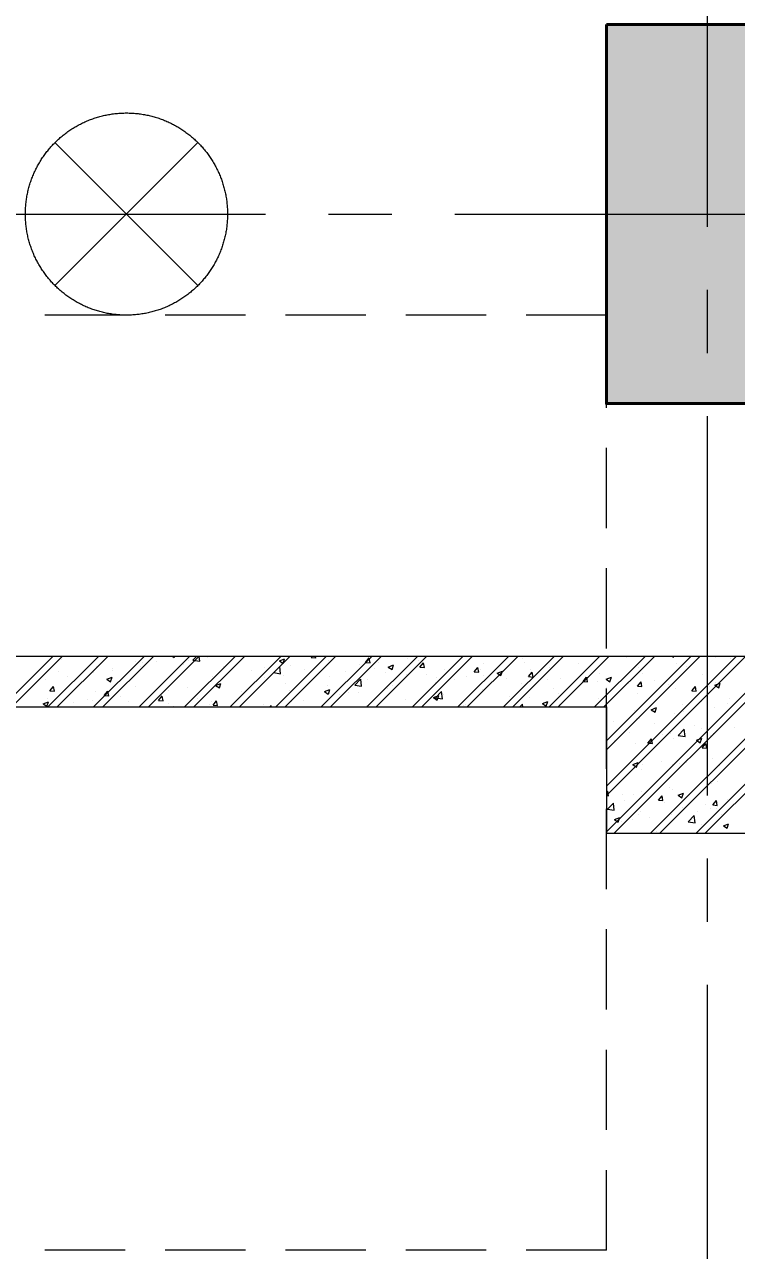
# Model space of a CAD drawing. Header units: millimetres. Extents: x 115500 to 206800, y -6300 to 53700.
# Drawn here: x 127996 to 130815, y 24099 to 28950 of the extents above; entities that cross this region are included whole.
import ezdxf

# ---------------------------------------------------------------- set-up
doc = ezdxf.new("R2010")
doc.units = ezdxf.units.MM
for name, pattern in [('HIDDEN2', [4.7625, 3.175, -1.5875]), ('HT_Grid$0$CENTER2', [1.125, 0.75, -0.125, 0.125, -0.125]), ('PD_5F_Col$0$HIDDEN2', [4.7625, 3.175, -1.5875])]:
    doc.linetypes.add(name, pattern=pattern)
doc.layers.get('0').update_dxf_attribs({"lineweight": 20})
doc.layers.get('Defpoints').update_dxf_attribs({"color": 151, "lineweight": 9})
for name, color, linetype, lineweight in [('HT_5F_Col$0$NDC_S-COLUMN', 4, 'Continuous', 40), ('HT_5F_Col$0$NDC_S_HATCH COLUMN AND WALL', 251, 'Continuous', 13), ('HT_Dim Grid$0$NDC_S_DIM', 1, 'Continuous', 15), ('HT_Grid$0$NDC_S_AXIS', 5, 'HT_Grid$0$CENTER2', 13), ('NDC_S_BEAM', 3, 'HIDDEN2', 20), ('NDC_S_DIM', 1, 'Continuous', 15), ('NDC_S_HATCH MATERIAL', 8, 'Continuous', 13), ('PD_5F_Col$0$NDC_S_HIDDEN', 8, 'PD_5F_Col$0$HIDDEN2', 13)]:
    doc.layers.add(name, color=color, linetype=linetype, lineweight=lineweight)
doc.styles.add('HT_Dim Grid$0$NDC_DIM', font='', dxfattribs={"width": 0.75})
doc.styles.get('HT_Dim Grid$0$NDC_DIM').set_extended_font_data('Dotum')
doc.dimstyles.new('HT_Dim Grid$0$NDC_dim_150', dxfattribs={"dimscale": 150, "dimtxt": 2.5, "dimasz": 1.5, "dimexe": 1.5, "dimexo": 2.5, "dimgap": 1, "dimtad": 1, "dimdec": 0, "dimzin": 0, "dimdsep": 46, "dimtxsty": 'HT_Dim Grid$0$NDC_DIM', "dimblk": 'HT_Dim Grid$0$DIMMARK', "dimcen": 0.09, "dimdle": 1.2, "dimclrd": 1, "dimclre": 1, "dimclrt": 3, "dimadec": 0, "dimazin": 0, "dimtfac": 1, "dimtdec": 0, "dimtix": 1, "dimtofl": 0, "dimtmove": 0, "dimatfit": 3, "dimfxl": 8, "dimfxlon": 1, "dimtolj": 1, "dimtzin": 0, "dimarcsym": 0})

# ---------------------------------------------------------------- blocks, each defined once
blk = doc.blocks.new('HT_Dim Grid$0$DIMMARK')
at = {"layer": 'HT_Dim Grid$0$NDC_S_DIM', "color": 1}
blk.add_line((-1.5, 0), (1, 0), dxfattribs=at)
at = {"layer": 'HT_Dim Grid$0$NDC_S_DIM', "color": 2, "const_width": 0.1}
blk.add_lwpolyline([(-0.424, -0.424), (0.424, 0.424)], dxfattribs=at)
blk = doc.blocks.new('*D50')
at = {"layer": 'Defpoints', "color": 0, "ltscale": 200, "transparency": 16777216}
for p in [(117900, 38500), (130700, 38500), (130700, 8900)]:
    blk.add_point(p, dxfattribs=at)
at = {"layer": 'HT_Dim Grid$0$NDC_S_DIM', "color": 1, "lineweight": -2, "ltscale": 200, "transparency": 16777216}
for p, q in [((119100, 38500), (117675, 38500)), ((117900, 9125), (117900, 38275)), ((119100, 8900), (117675, 8900))]:
    blk.add_line(p, q, dxfattribs=at)
at = {"layer": 'HT_Dim Grid$0$NDC_S_DIM', "color": 1, "lineweight": -2, "ltscale": 200, "transparency": 16777216, "xscale": 225, "yscale": 225, "zscale": 225}
for p, rotation in [((117900, 38500), 90), ((117900, 8900), 270)]:
    blk.add_blockref('HT_Dim Grid$0$DIMMARK', p, dxfattribs=dict(at, rotation=rotation))
at = {"layer": 'HT_Dim Grid$0$NDC_S_DIM', "color": 3, "ltscale": 200, "transparency": 16777216, "insert": (117562.2, 23700), "char_height": 375, "attachment_point": 5, "rotation": 90, "style": 'HT_Dim Grid$0$NDC_DIM'}
blk.add_mtext('\\A1;29600', dxfattribs=at)
blk = doc.blocks.new('*D70')
at = {"layer": 'Defpoints', "color": 0, "ltscale": 200, "transparency": 16777216}
for p in [(119100, 28200), (130700, 28200), (130700, 19200)]:
    blk.add_point(p, dxfattribs=at)
at = {"layer": 'HT_Dim Grid$0$NDC_S_DIM', "color": 1, "lineweight": -2, "ltscale": 200, "transparency": 16777216}
for p, q in [((120300, 28200), (118875, 28200)), ((119100, 19425), (119100, 27975)), ((120300, 19200), (118875, 19200))]:
    blk.add_line(p, q, dxfattribs=at)
at = {"layer": 'HT_Dim Grid$0$NDC_S_DIM', "color": 1, "lineweight": -2, "ltscale": 200, "transparency": 16777216, "xscale": 225, "yscale": 225, "zscale": 225}
for p, rotation in [((119100, 28200), 90), ((119100, 19200), 270)]:
    blk.add_blockref('HT_Dim Grid$0$DIMMARK', p, dxfattribs=dict(at, rotation=rotation))
at = {"layer": 'HT_Dim Grid$0$NDC_S_DIM', "color": 3, "ltscale": 200, "transparency": 16777216, "insert": (118762.2, 23700), "char_height": 375, "attachment_point": 5, "rotation": 90, "style": 'HT_Dim Grid$0$NDC_DIM'}
blk.add_mtext('\\A1;9000', dxfattribs=at)
blk = doc.blocks.new('*D71')
at = {"layer": 'Defpoints', "color": 0, "ltscale": 200, "transparency": 16777216}
for p in [(119100, 38500), (130700, 38500), (130700, 28200)]:
    blk.add_point(p, dxfattribs=at)
at = {"layer": 'HT_Dim Grid$0$NDC_S_DIM', "color": 1, "lineweight": -2, "ltscale": 200, "transparency": 16777216}
for p, q in [((120300, 38500), (118875, 38500)), ((119100, 28425), (119100, 38275)), ((120300, 28200), (118875, 28200))]:
    blk.add_line(p, q, dxfattribs=at)
at = {"layer": 'HT_Dim Grid$0$NDC_S_DIM', "color": 1, "lineweight": -2, "ltscale": 200, "transparency": 16777216, "xscale": 225, "yscale": 225, "zscale": 225}
for p, rotation in [((119100, 38500), 90), ((119100, 28200), 270)]:
    blk.add_blockref('HT_Dim Grid$0$DIMMARK', p, dxfattribs=dict(at, rotation=rotation))
at = {"layer": 'HT_Dim Grid$0$NDC_S_DIM', "color": 3, "ltscale": 200, "transparency": 16777216, "insert": (118762.2, 33350), "char_height": 375, "attachment_point": 5, "rotation": 90, "style": 'HT_Dim Grid$0$NDC_DIM'}
blk.add_mtext('\\A1;10300', dxfattribs=at)
blk = doc.blocks.new('PD_5F_Col$0$cottrondung')
at = {"layer": 'PD_5F_Col$0$NDC_S_HIDDEN', "ltscale": 100}
for p, q in [((-0.3536, 0.3536), (0.3536, -0.3536)), ((0.3536, 0.3536), (-0.3536, -0.3536))]:
    blk.add_line(p, q, dxfattribs=at)
blk.add_circle((0, 0), 0.5, dxfattribs=at)
blk = doc.blocks.new('HT_5F_Col$0$cot')
at = {"layer": 'HT_5F_Col$0$NDC_S_HATCH COLUMN AND WALL', "ltscale": 0.005}
h = blk.add_hatch(color=256, dxfattribs=at)
h.dxf.hatch_style = 1
h.paths.add_polyline_path([(-0.5, 0.5), (0.5, 0.5), (0.5, -0.5), (-0.5, -0.5)])
at = {"layer": 'HT_5F_Col$0$NDC_S-COLUMN', "ltscale": 0.005}
blk.add_lwpolyline([(-0.5, 0.5), (0.5, 0.5), (0.5, -0.5), (-0.5, -0.5)], close=True, dxfattribs=at)

msp = doc.modelspace()

# ---------------------------------------------------------------- linework, layer by layer
at = {"layer": 'HT_Grid$0$NDC_S_AXIS', "ltscale": 2000}
for p, q in [((130700, -1100), (130700, 48500)), ((120700, 28200), (201600, 28200))]:
    msp.add_line(p, q, dxfattribs=at)
at = {"layer": 'NDC_S_BEAM', "ltscale": 100}
for p, q in [((130300, 27800), (127300, 27800)), ((130300, 24100), (130300, 27800)), ((130300, 24100), (127300, 24100))]:
    msp.add_line(p, q, dxfattribs=at)
at = {"layer": 'NDC_S_DIM', "ltscale": 100}
for p, q in [((132300, 26449.8), (127000, 26449.8)), ((127300, 26249.8), (130300, 26249.8)), ((130300, 26249.8), (130300, 25749.8)), ((130300, 25749.8), (131500, 25749.8))]:
    msp.add_line(p, q, dxfattribs=at)
at = {"layer": 'NDC_S_HATCH MATERIAL', "linetype": 'Continuous', "ltscale": 100}
for p, q in [((127909.1, 26249.8), (128109.1, 26449.8)), ((127945.9, 26249.8), (128145.9, 26449.8)), ((128089.4, 26249.8), (128289.4, 26449.8)), ((128126.2, 26249.8), (128326.2, 26449.8)), ((128144.7, 26438.3), (128144.7, 26438.3)), ((128269.7, 26249.8), (128469.7, 26449.8)), ((128306.5, 26249.8), (128506.5, 26449.8)), ((128450, 26249.8), (128650, 26449.8)), ((128486.8, 26249.8), (128686.8, 26449.8)), ((128583.1, 26449.8), (128588.9, 26445.8)), ((128589, 26445.7), (128590.3, 26449.8)), ((128630.3, 26249.8), (128830.3, 26449.8)), ((128663.4, 26435.3), (128677.3, 26449.8)), ((128667.1, 26249.8), (128867.1, 26449.8)), ((128690.1, 26431), (128687.9, 26449.8)), ((128721.1, 26444.6), (128721.1, 26444.6)), ((128810.7, 26249.8), (129010.7, 26449.8)), ((128847.4, 26249.8), (129047.4, 26449.8)), ((128991, 26249.8), (129191, 26449.8)), ((129005.2, 26431.9), (129026.2, 26439.9)), ((129020.1, 26421.7), (129026.2, 26439.8)), ((129027.7, 26249.8), (129227.7, 26449.8)), ((129131.4, 26445.2), (129135.2, 26449.8)), ((129131.4, 26445.2), (129149.3, 26443.6)), ((129149.3, 26443.5), (129148.2, 26449.8)), ((129171.3, 26249.8), (129371.3, 26449.8)), ((129208, 26249.8), (129408, 26449.8)), ((129346.6, 26426.3), (129361, 26443.6)), ((129351.6, 26249.8), (129551.6, 26449.8)), ((129364.5, 26424.7), (129361.1, 26443.5)), ((129388.3, 26249.8), (129588.3, 26449.8)), ((129512.2, 26440.8), (129512.2, 26440.8)), ((129531.9, 26249.8), (129731.9, 26449.8)), ((129568.7, 26249.8), (129768.7, 26449.8)), ((129712.2, 26249.8), (129912.2, 26449.8)), ((129749, 26249.8), (129949, 26449.8)), ((129892.5, 26249.8), (130092.5, 26449.8)), ((129929.3, 26249.8), (130129.3, 26449.8)), ((129968.5, 26441.3), (129968.5, 26441.3)), ((130072.8, 26249.8), (130272.8, 26449.8)), ((130109.6, 26249.8), (130309.6, 26449.8)), ((130253.2, 26249.8), (130453.2, 26449.8)), ((130289.9, 26249.8), (130489.9, 26449.8)), ((130300, 26079.5), (130670.2, 26449.8)), ((130300, 25899.2), (130850.5, 26449.8)), ((130300, 26116.3), (130633.5, 26449.8)), ((130300, 25936), (130813.8, 26449.8)), ((130300, 25755.7), (130994.1, 26449.8)), ((130330.8, 25749.8), (131030.8, 26449.8)), ((130379.1, 26447), (130379.1, 26447)), ((130474.4, 25749.8), (131174.4, 26449.8)), ((130511.2, 25749.8), (131211.2, 26449.8)), ((130560.7, 26449.8), (130565.6, 26446.5)), ((130565.6, 26446.4), (130566.7, 26449.8)), ((130654.7, 25749.8), (131354.7, 26449.8)), ((130669.8, 26449), (130669.8, 26449)), ((130691.5, 25749.8), (131391.5, 26449.8)), ((130733.6, 26445.9), (130733.6, 26445.9)), ((130791.3, 26441.4), (130791.3, 26441.4)), ((128130.3, 26389.7), (128130.3, 26389.7)), ((128281.8, 26408.9), (128281.8, 26408.9)), ((128304.9, 26431.6), (128304.9, 26431.6)), ((128342.8, 26400.9), (128342.8, 26400.9)), ((128342.9, 26394.8), (128342.9, 26394.8)), ((128437.7, 26431.4), (128437.7, 26431.4)), ((128456.6, 26409.8), (128456.6, 26409.8)), ((128465, 26424.8), (128465, 26424.8)), ((128517.8, 26430.9), (128517.8, 26430.9)), ((128625.1, 26418), (128625.1, 26418)), ((128646, 26434.7), (128646, 26434.7)), ((128663.4, 26435.3), (128690.1, 26431.1)), ((128785.3, 26411.3), (128785.3, 26411.3)), ((128895.4, 26394.4), (128895.4, 26394.4)), ((128945.4, 26404.5), (128945.4, 26404.5)), ((128983.6, 26385.6), (129007, 26410)), ((129005.2, 26431.9), (129020.1, 26421.8)), ((129010.3, 26381.4), (129007, 26409.9)), ((129049.4, 26415.5), (129049.4, 26415.5)), ((129105.6, 26397.7), (129105.6, 26397.7)), ((129134, 26391), (129134, 26391)), ((129201, 26434.7), (129201, 26434.7)), ((129265.7, 26391), (129265.7, 26391)), ((129323.5, 26416), (129323.5, 26416)), ((129346.6, 26426.3), (129364.5, 26424.8)), ((129380.2, 26402.1), (129380.2, 26402.1)), ((129398.6, 26425.9), (129398.6, 26425.9)), ((129436.3, 26407.8), (129457.3, 26415.9)), ((129436.3, 26407.8), (129451.2, 26397.8)), ((129451.2, 26397.7), (129457.3, 26415.8)), ((129555.1, 26432.1), (129555.1, 26432.1)), ((129561.7, 26407.5), (129576.2, 26424.8)), ((129561.7, 26407.5), (129579.7, 26405.9)), ((129579.7, 26405.8), (129576.2, 26424.7)), ((129658.7, 26397.7), (129658.7, 26397.7)), ((129776.9, 26388.7), (129791.4, 26405.9)), ((129776.9, 26388.7), (129794.9, 26387.1)), ((129794.9, 26387), (129791.4, 26405.8)), ((129802, 26396.3), (129802, 26396.3)), ((129814.5, 26420.2), (129814.5, 26420.2)), ((129867.4, 26383.8), (129888.4, 26391.9)), ((129882.4, 26373.7), (129888.5, 26391.8)), ((129976.9, 26426.3), (129976.9, 26426.3)), ((130000.9, 26397.2), (130000.9, 26397.2)), ((130076, 26407.1), (130076, 26407.1)), ((130189.7, 26422.1), (130189.7, 26422.1)), ((130426.3, 26404.2), (130426.3, 26404.2)), ((130577.8, 26423.4), (130577.8, 26423.4)), ((130616.4, 26411.4), (130616.4, 26411.4)), ((130753.5, 26388.4), (130753.5, 26388.4)), ((128078.4, 26360), (128078.4, 26360)), ((128167.9, 26370.8), (128167.9, 26370.8)), ((128267.8, 26384.9), (128267.8, 26384.9)), ((128321.9, 26359.1), (128343, 26367.2)), ((128321.9, 26359.1), (128336.9, 26349.1)), ((128336.9, 26349), (128343, 26367.1)), ((128588, 26352.7), (128588, 26352.7)), ((128739.6, 26371.9), (128739.6, 26371.9)), ((128753.1, 26335.1), (128774.1, 26343.2)), ((128755.8, 26341.2), (128755.8, 26341.2)), ((128768, 26324.9), (128774.1, 26343.1)), ((128945.3, 26366.2), (128945.3, 26366.2)), ((128983.6, 26385.6), (129010.3, 26381.5)), ((129020.4, 26376.1), (129020.4, 26376.1)), ((129030.2, 26342), (129030.2, 26342)), ((129205.2, 26372), (129205.2, 26372)), ((129303.8, 26335.9), (129327.1, 26360.3)), ((129330.5, 26331.7), (129327.2, 26360.2)), ((129353.1, 26357.3), (129353.1, 26357.3)), ((129425.9, 26384.2), (129425.9, 26384.2)), ((129507.2, 26378.5), (129507.2, 26378.5)), ((129586, 26377.4), (129586, 26377.4)), ((129622.8, 26347.4), (129622.8, 26347.4)), ((129627, 26366.2), (129627, 26366.2)), ((129697.9, 26357.3), (129697.9, 26357.3)), ((129746.2, 26370.7), (129746.2, 26370.7)), ((129811.5, 26372.3), (129811.5, 26372.3)), ((129867.4, 26383.8), (129882.4, 26373.8)), ((129906.3, 26363.9), (129906.3, 26363.9)), ((129964.9, 26341.4), (129964.9, 26341.4)), ((129992.1, 26369.9), (130006.6, 26387.1)), ((129992.1, 26369.9), (130010, 26368.3)), ((130010.1, 26368.2), (130006.6, 26387)), ((130066.5, 26357.1), (130066.5, 26357.1)), ((130116.4, 26360.6), (130116.4, 26360.6)), ((130207.3, 26351), (130221.7, 26368.3)), ((130207.3, 26351), (130225.2, 26349.5)), ((130225.2, 26349.4), (130221.8, 26368.2)), ((130226.6, 26350.4), (130226.6, 26350.4)), ((130266.4, 26351.3), (130266.4, 26351.3)), ((130272.2, 26383.1), (130272.2, 26383.1)), ((130298.6, 26359.8), (130319.6, 26367.9)), ((130298.6, 26359.8), (130313.5, 26349.7)), ((130313.5, 26349.6), (130319.6, 26367.8)), ((130386.8, 26343.6), (130386.8, 26343.6)), ((130422.5, 26332.2), (130436.9, 26349.5)), ((130440.4, 26330.5), (130436.9, 26349.3)), ((130441.4, 26381.4), (130441.4, 26381.4)), ((130488.9, 26353.5), (130488.9, 26353.5)), ((130678.4, 26378.5), (130678.4, 26378.5)), ((130729.7, 26335.8), (130750.7, 26343.8)), ((130730, 26346.1), (130730, 26346.1)), ((130744.6, 26325.6), (130750.7, 26343.7)), ((128097.1, 26313.6), (128111.6, 26330.9)), ((128097.1, 26313.6), (128115.1, 26312.1)), ((128115.1, 26312), (128111.6, 26330.8)), ((128278.2, 26309.1), (128278.2, 26309.1)), ((128312.3, 26294.8), (128326.8, 26312)), ((128312.3, 26294.8), (128330.2, 26293.2)), ((128330.3, 26293.1), (128326.8, 26311.9)), ((128377.6, 26291.4), (128377.6, 26291.4)), ((128434, 26331.6), (128434, 26331.6)), ((128527.5, 26276), (128541.9, 26293.2)), ((128545.4, 26274.3), (128542, 26293.1)), ((128567.1, 26316.4), (128567.1, 26316.4)), ((128642.2, 26326.3), (128642.2, 26326.3)), ((128753.1, 26335.1), (128768, 26325)), ((128855.3, 26312), (128855.3, 26312)), ((128891.7, 26294.5), (128891.7, 26294.5)), ((129045.8, 26315.6), (129045.8, 26315.6)), ((129184.2, 26311.1), (129205.2, 26319.1)), ((129184.2, 26311.1), (129199.1, 26301)), ((129197.3, 26334.8), (129197.3, 26334.8)), ((129199.2, 26300.9), (129205.2, 26319)), ((129244.6, 26297.6), (129244.6, 26297.6)), ((129277.1, 26306.2), (129277.1, 26306.2)), ((129303.8, 26335.9), (129330.5, 26331.8)), ((129319.7, 26307.5), (129319.7, 26307.5)), ((129433.3, 26322.5), (129433.3, 26322.5)), ((129452, 26336.2), (129452, 26336.2)), ((129615.4, 26287.1), (129636.4, 26295.1)), ((129623.9, 26286.3), (129647.3, 26310.6)), ((129630.3, 26276.9), (129636.4, 26295)), ((129650.6, 26282.1), (129647.3, 26310.6)), ((129655, 26297.8), (129655, 26297.8)), ((129810.9, 26320.3), (129810.9, 26320.3)), ((129916.5, 26291.3), (129916.5, 26291.3)), ((130091.5, 26321.3), (130091.5, 26321.3)), ((130110.7, 26303.7), (130110.7, 26303.7)), ((130300.2, 26328.7), (130300.2, 26328.7)), ((130375.3, 26338.6), (130375.3, 26338.6)), ((130422.5, 26332.2), (130440.4, 26330.6)), ((130422.6, 26304.4), (130422.6, 26304.4)), ((130546.9, 26336.8), (130546.9, 26336.8)), ((130574.1, 26323.6), (130574.1, 26323.6)), ((130637.6, 26313.4), (130652.1, 26330.6)), ((130637.6, 26313.4), (130655.6, 26311.8)), ((130655.6, 26311.7), (130652.1, 26330.5)), ((130707.1, 26330.1), (130707.1, 26330.1)), ((130729.7, 26335.8), (130744.6, 26325.7)), ((128069.9, 26262.4), (128090.9, 26270.4)), ((128069.9, 26262.4), (128084.8, 26252.3)), ((128084.8, 26252.2), (128090.9, 26270.3)), ((128086.3, 26285), (128086.3, 26285)), ((128126.7, 26289.9), (128126.7, 26289.9)), ((128188.9, 26266.6), (128188.9, 26266.6)), ((128246.4, 26278.3), (128246.4, 26278.3)), ((128264, 26276.5), (128264, 26276.5)), ((128406.6, 26271.5), (128406.6, 26271.5)), ((128505.4, 26251.9), (128505.4, 26251.9)), ((128527.5, 26276), (128545.4, 26274.4)), ((128566.7, 26264.7), (128566.7, 26264.7)), ((128584.4, 26252.8), (128584.4, 26252.8)), ((128680.3, 26281.9), (128680.3, 26281.9)), ((128726.9, 26258), (128726.9, 26258)), ((128735.9, 26272), (128735.9, 26272)), ((128742.7, 26257.2), (128757.1, 26274.4)), ((128742.7, 26257.2), (128760.6, 26255.6)), ((128760.6, 26255.5), (128757.1, 26274.3)), ((128887, 26251.2), (128887, 26251.2)), ((128941.5, 26257.7), (128941.5, 26257.7)), ((128967.4, 26249.8), (128972.3, 26255.6)), ((128973.4, 26249.8), (128972.3, 26255.5)), ((129055.1, 26272.7), (129055.1, 26272.7)), ((129102.1, 26276.1), (129102.1, 26276.1)), ((129349.5, 26257.5), (129349.5, 26257.5)), ((129503.5, 26278.6), (129503.5, 26278.6)), ((129615.4, 26287.1), (129630.3, 26277)), ((129623.9, 26286.3), (129650.6, 26282.2)), ((129732.6, 26254), (129732.6, 26254)), ((129741.6, 26261.2), (129741.6, 26261.2)), ((129922, 26278.9), (129922, 26278.9)), ((129956.7, 26249.8), (129967.5, 26261)), ((129968.8, 26249.8), (129967.5, 26260.9)), ((129997.1, 26288.8), (129997.1, 26288.8)), ((130046.5, 26263), (130067.5, 26271.1)), ((130046.5, 26263), (130061.4, 26253)), ((130061.4, 26252.9), (130067.5, 26271)), ((130112.8, 26260.8), (130112.8, 26260.8)), ((130268.6, 26283.2), (130268.6, 26283.2)), ((130477.6, 26239), (130498.6, 26247.1)), ((130492.6, 26228.8), (130498.7, 26247)), ((130599.5, 26260.2), (130599.5, 26260.2)), ((130674.6, 26270), (130674.6, 26270)), ((130726.3, 26246.2), (130726.3, 26246.2)), ((130778.9, 26262.4), (130778.9, 26262.4)), ((130788.2, 26285), (130788.2, 26285)), ((130410, 26235.2), (130410, 26235.2)), ((130419, 26204.5), (130419, 26204.5)), ((130429, 26202.4), (130429, 26202.4)), ((130477.6, 26239), (130492.6, 26228.9)), ((130570.5, 26223.7), (130570.5, 26223.7)), ((130604, 26232.4), (130604, 26232.4)), ((130328.3, 26190.3), (130328.3, 26190.3)), ((130391.6, 26150), (130391.6, 26150)), ((130488.5, 26183.5), (130488.5, 26183.5)), ((130584.5, 26137.3), (130607.8, 26161.7)), ((130595.7, 26151.7), (130595.7, 26151.7)), ((130611.2, 26133.1), (130607.8, 26161.6)), ((130648.6, 26176.8), (130648.6, 26176.8)), ((130675.9, 26166.5), (130675.9, 26166.5)), ((130709.3, 26166.7), (130709.3, 26166.7)), ((130722.7, 26146.3), (130722.7, 26146.3)), ((130808.8, 26170), (130808.8, 26170)), ((130325.9, 26106.5), (130325.9, 26106.5)), ((130331.1, 26116.9), (130331.1, 26116.9)), ((130415.3, 26104.6), (130415.3, 26104.6)), ((130464.1, 26106.6), (130478.5, 26123.8)), ((130464.1, 26106.6), (130482, 26105)), ((130482, 26104.9), (130478.6, 26123.7)), ((130500.9, 26136.5), (130500.9, 26136.5)), ((130520.5, 26141.8), (130520.5, 26141.8)), ((130551.7, 26143.2), (130551.7, 26143.2)), ((130566.8, 26123.8), (130566.8, 26123.8)), ((130584.5, 26137.3), (130611.1, 26133.2)), ((130656.7, 26118.2), (130677.7, 26126.3)), ((130656.7, 26118.2), (130671.6, 26108.2)), ((130671.7, 26108.1), (130677.7, 26126.2)), ((130679.3, 26087.7), (130693.7, 26105)), ((130697.2, 26086.1), (130693.7, 26104.9)), ((130711.9, 26136.5), (130711.9, 26136.5)), ((130679.3, 26087.7), (130697.2, 26086.2)), ((130790.4, 26061.5), (130790.4, 26061.5)), ((130404.6, 26021.5), (130425.7, 26029.5)), ((130404.6, 26021.5), (130419.6, 26011.4)), ((130411.7, 26004.8), (130411.7, 26004.8)), ((130419.6, 26011.3), (130425.7, 26029.4)), ((130428.8, 26031), (130428.8, 26031)), ((130440.5, 26001.5), (130440.5, 26001.5)), ((130441.6, 26023.5), (130441.6, 26023.5)), ((130516.7, 26033.4), (130516.7, 26033.4)), ((130563.2, 26024), (130563.2, 26024)), ((130588.9, 26024.3), (130588.9, 26024.3)), ((130615.5, 26031.5), (130615.5, 26031.5)), ((130630.3, 26048.3), (130630.3, 26048.3)), ((130719, 26046.5), (130719, 26046.5)), ((130749.1, 26017.5), (130749.1, 26017.5)), ((130740.9, 25955), (130740.9, 25955)), ((130300, 25911), (130305, 25917)), ((130308.5, 25898.1), (130305, 25916.9)), ((130362.7, 25905.2), (130362.7, 25905.2)), ((130408, 25904.9), (130408, 25904.9)), ((130437.8, 25915.1), (130437.8, 25915.1)), ((130551.4, 25930), (130551.4, 25930)), ((130559.6, 25924.1), (130559.6, 25924.1)), ((130583.7, 25900.7), (130604.7, 25908.7)), ((130598.7, 25890.5), (130604.7, 25908.6)), ((130715.4, 25946.6), (130715.4, 25946.6)), ((130300, 25898.9), (130308.5, 25898.2)), ((130304.1, 25845.1), (130327.4, 25869.4)), ((130330.8, 25840.9), (130327.4, 25869.4)), ((130370.4, 25877.7), (130370.4, 25877.7)), ((130505.7, 25880.9), (130520.2, 25898.1)), ((130505.7, 25880.9), (130523.6, 25879.3)), ((130523.7, 25879.2), (130520.2, 25898)), ((130530.5, 25871), (130530.5, 25871)), ((130583.7, 25900.7), (130598.6, 25890.6)), ((130690.7, 25864.2), (130690.7, 25864.2)), ((130720.9, 25862.1), (130735.4, 25879.3)), ((130720.9, 25862.1), (130738.8, 25860.5)), ((130738.8, 25860.4), (130735.4, 25879.2)), ((130778, 25882.5), (130778, 25882.5)), ((130304.1, 25845.1), (130330.7, 25840.9)), ((130331.7, 25803.9), (130352.7, 25812)), ((130346.6, 25793.7), (130352.7, 25811.9)), ((130428.1, 25822.5), (130428.1, 25822.5)), ((130433.6, 25837.4), (130433.6, 25837.4)), ((130472.5, 25811.7), (130472.5, 25811.7)), ((130555.9, 25824.2), (130555.9, 25824.2)), ((130593.8, 25830.7), (130593.8, 25830.7)), ((130603.1, 25852.5), (130603.1, 25852.5)), ((130624.2, 25795.4), (130647.6, 25819.8)), ((130650.9, 25791.2), (130647.6, 25819.7)), ((130662, 25836.6), (130662, 25836.6)), ((130711.7, 25846.7), (130711.7, 25846.7)), ((130737.1, 25846.5), (130737.1, 25846.5)), ((130753.9, 25823.9), (130753.9, 25823.9)), ((130331.7, 25803.9), (130346.6, 25793.9)), ((130358.9, 25796.7), (130358.9, 25796.7)), ((130404.4, 25805), (130404.4, 25805)), ((130624.2, 25795.4), (130650.9, 25791.3)), ((130675, 25786.6), (130675, 25786.6)), ((130762.8, 25779.9), (130783.8, 25788)), ((130762.8, 25779.9), (130777.7, 25769.8)), ((130777.7, 25769.7), (130783.8, 25787.9)), ((130500, 25756.6), (130500, 25756.6))]:
    msp.add_line(p, q, dxfattribs=at)

# ---------------------------------------------------------------- block references
at = {"xscale": 2000, "yscale": 1500}
msp.add_blockref('HT_5F_Col$0$cot', (131300, 28200), dxfattribs=at)
at = {"xscale": 800, "yscale": 800, "zscale": 1600}
msp.add_blockref('PD_5F_Col$0$cottrondung', (128400, 28200), dxfattribs=at)

# ---------------------------------------------------------------- dimensions: what is measured, and where the dimension line sits
at = {"layer": 'HT_Dim Grid$0$NDC_S_DIM', "ltscale": 200}
for base, p1, p2, picture, middle in [((117900, 38500), (130700, 8900), (130700, 38500), '*D50', (117562.2, 23700)), ((119100, 38500), (130700, 28200), (130700, 38500), '*D71', (118762.2, 33350)), ((119100, 28200), (130700, 19200), (130700, 28200), '*D70', (118762.2, 23700))]:
    dim = msp.add_linear_dim(base=base, p1=p1, p2=p2, angle=90, dimstyle='HT_Dim Grid$0$NDC_dim_150', override={"dimtmove": 1}, dxfattribs=at)
    dim.commit()
    dim.dimension.update_dxf_attribs({"geometry": picture, "text_midpoint": middle})

doc.saveas('drawing.dxf')
